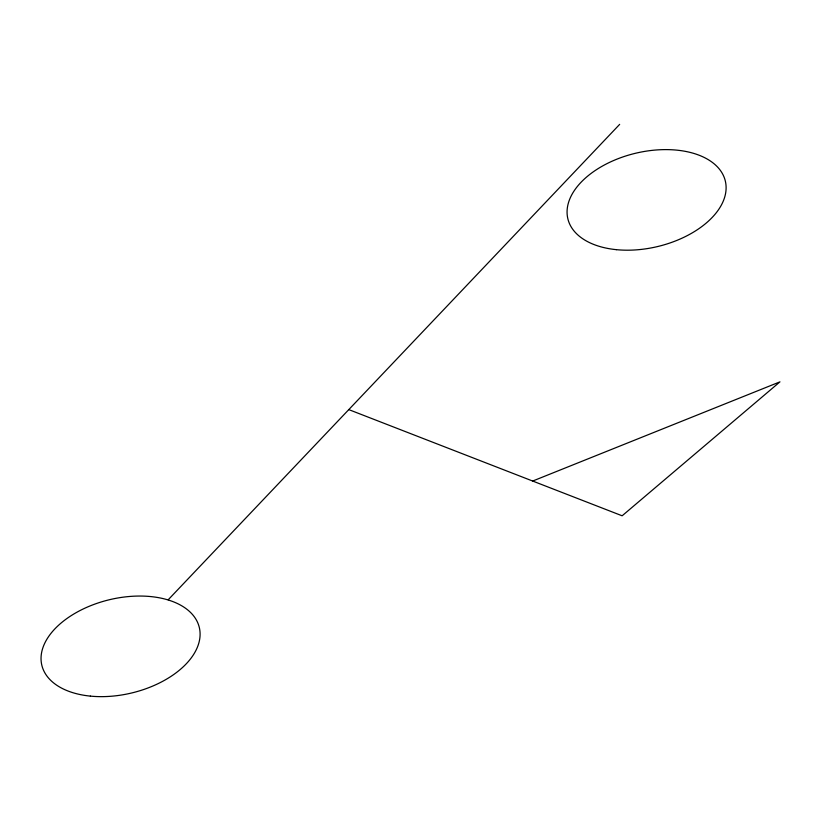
<?xml version="1.0" encoding="UTF-8"?>
<svg xmlns="http://www.w3.org/2000/svg" width="821" height="821" viewBox="0 0 821 821"><rect width="100%" height="100%" fill="white"/><g stroke="black" fill="none" stroke-linecap="round" stroke-linejoin="round"><path stroke-width="1.23" d="M168.202 599.771L619.66 124.371M532.685 481.044L779.95 381.857L622.144 515.793L348.792 409.607M616.386 249.666A80.971 47.936 -13.5 0 0 725.395 181.328A80.971 47.936 -13.5 0 0 597.975 168.705A80.971 47.936 -13.5 0 0 616.386 249.666M90.372 696.116A80.971 47.936 -13.5 0 0 199.38 627.778A80.971 47.936 -13.5 0 0 71.961 615.145A80.971 47.936 -13.5 0 0 90.372 696.116"/></g></svg>
